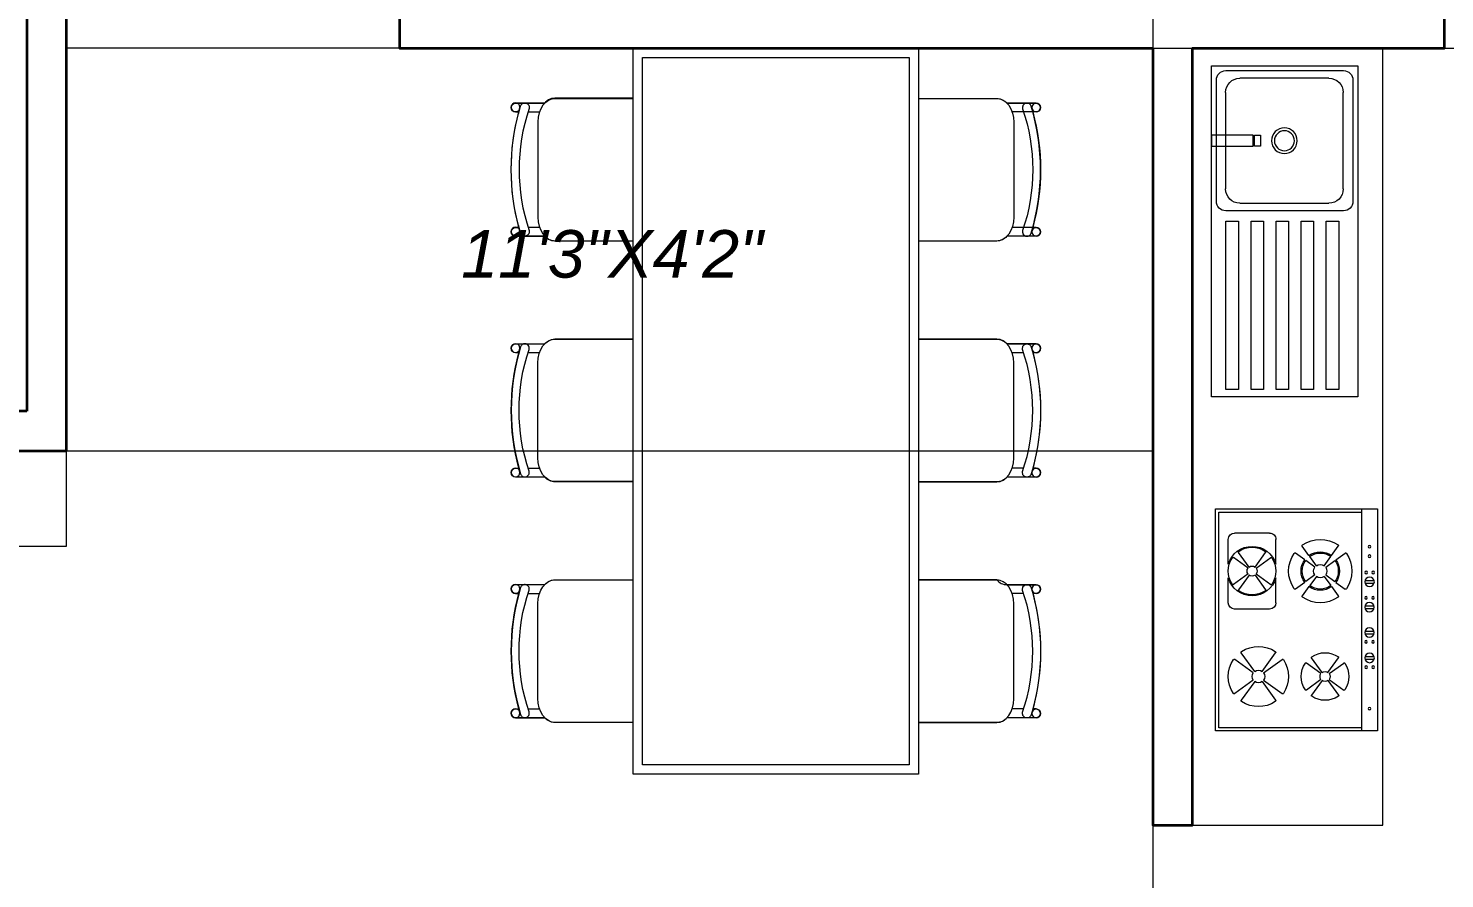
# Model space of a CAD drawing. Header units: millimetres. Extents: x 0 to 125073, y 0 to 71249.
# Drawn here: x 65059 to 69524, y 46980 to 49661 of the extents above; entities that cross this region are included whole.
import ezdxf
from ezdxf.lldxf.tags import DXFTag

# ---------------------------------------------------------------- set-up
doc = ezdxf.new("R2010")
doc.units = ezdxf.units.MM
doc.linetypes.add('DASH', pattern=[1, 0.5, -0.5])
for name, color, linetype, lineweight in [('DA_CARPET AREA RERA', 30, 'Continuous', 9), ('DA_DOOR', 35, 'Continuous', 0), ('DA_DOTTED LINES', 8, 'DASH', 5), ('DA_TEXT IN SQ.FT', 193, 'Continuous', 9), ('DA_WALL', 7, 'Continuous', 35)]:
    doc.layers.add(name, color=color, linetype=linetype, lineweight=lineweight)
doc.layers.add('DA_FURNITURE', color=7, linetype='Continuous', lineweight=5, true_color=0x666666)
doc.styles.get("Standard").update_dxf_attribs({"font": 'arial.ttf'})
tags = doc.linetypes.add('( Hidden )', pattern=[0.375, 0.25, -0.125]).pattern_tags.tags
tags[6:7] = [DXFTag(74, 4), DXFTag(75, 0), DXFTag(340, '0'), DXFTag(46, 1.0), DXFTag(50, 0.0), DXFTag(44, 0.0), DXFTag(45, 0.0)]
tags[4:5] = [DXFTag(74, 4), DXFTag(75, 0), DXFTag(340, '0'), DXFTag(46, 1.0), DXFTag(50, 0.0), DXFTag(44, 0.0), DXFTag(45, 0.0)]

# ---------------------------------------------------------------- blocks, each defined once
blk = doc.blocks.new('t5r7ui68')
at = {"layer": 'DA_FURNITURE'}
for p, q in [((3503.2333, 922.1039), (3502.1892, 922.1039)), ((3502.1892, 922.1039), (3502.1892, 921.6432)), ((3502.6164, 922.0889), (3502.2341, 922.0889)), ((3503.2333, 921.6432), (3503.2333, 922.1039)), ((3502.2042, 922.059), (3502.2042, 921.6882)), ((3502.2732, 922.0598), (3502.5773, 922.0598)), ((3502.6463, 921.6882), (3502.6463, 922.059)), ((3502.2282, 921.734), (3502.2282, 922.0149)), ((3502.6223, 922.0149), (3502.6223, 921.734)), ((3502.5773, 921.689), (3502.2732, 921.689)), ((3502.1892, 921.6432), (3503.2333, 921.6432)), ((3502.2341, 921.6582), (3502.6164, 921.6582))]:
    blk.add_line(p, q, dxfattribs=at)
at = {"layer": 'DA_FURNITURE', "ltscale": 2}
for points in [[(3502.4076, 921.9732), (3502.4076, 922.1039), (3502.4429, 922.1039), (3502.4429, 921.9732)], [(3502.4429, 921.9503), (3502.4429, 921.9689), (3502.4076, 921.9689), (3502.4076, 921.9503)]]:
    blk.add_lwpolyline(points, close=True, dxfattribs=at)
at = {"layer": 'DA_FURNITURE'}
for points in [[(3503.2099, 922.0191), (3503.2099, 922.0586), (3502.6789, 922.0586), (3502.6789, 922.0191)], [(3503.2099, 921.9401), (3503.2099, 921.9796), (3502.6789, 921.9796), (3502.6789, 921.9401)], [(3503.2099, 921.8611), (3503.2099, 921.9006), (3502.6789, 921.9006), (3502.6789, 921.8611)], [(3503.2099, 921.7822), (3503.2099, 921.8216), (3502.6789, 921.8216), (3502.6789, 921.7822)], [(3503.2099, 921.7032), (3503.2099, 921.7427), (3502.6789, 921.7427), (3502.6789, 921.7032)]]:
    blk.add_lwpolyline(points, close=True, dxfattribs=at)
for radius in [0.0405, 0.0315]:
    blk.add_circle((3502.4253, 921.8744), radius, dxfattribs=at)
for centre, radius, start, end in [((3502.2341, 922.059), 0.03, 90, 180), ((3502.6164, 922.059), 0.03, 0, 90), ((3502.2732, 922.0149), 0.045, 90, 180), ((3502.5773, 922.0149), 0.045, 0, 90), ((3502.2732, 921.734), 0.045, 180, 270), ((3502.5773, 921.734), 0.045, 270, 0), ((3502.2341, 921.6882), 0.03, 180, 270), ((3502.6164, 921.6882), 0.03, 270, 0)]:
    blk.add_arc(centre, radius, start, end, dxfattribs=at)
blk = doc.blocks.new('A$C0DCE325F')
at = {"layer": 'DA_FURNITURE'}
for p, q in [((0.0762, 0.34), (0.0762, 0.45)), ((0.1747, 0.47), (0.0962, 0.47)), ((0.1869, 0.4078), (0.1536, 0.4538)), ((0.2054, 0.4078), (0.2388, 0.4538)), ((0.2962, 0.47), (0.2176, 0.47)), ((0.3162, 0.34), (0.3162, 0.45)), ((0.517, 0.3912), (0.4747, 0.4494)), ((0.5405, 0.3912), (0.5827, 0.4494)), ((0.1834, 0.4043), (0.1374, 0.4376)), ((0.2089, 0.4043), (0.2549, 0.4376)), ((0.5125, 0.3867), (0.4543, 0.429)), ((0.5449, 0.3867), (0.6032, 0.429)), ((0.1834, 0.3857), (0.1374, 0.3524)), ((0.1869, 0.3822), (0.1536, 0.3362)), ((0.2054, 0.3822), (0.2388, 0.3362)), ((0.2089, 0.3857), (0.2549, 0.3524)), ((0.5125, 0.3633), (0.4543, 0.321)), ((0.517, 0.3588), (0.4747, 0.3006)), ((0.5405, 0.3588), (0.5827, 0.3006)), ((0.5449, 0.3633), (0.6032, 0.321)), ((0.1747, 0.32), (0.0962, 0.32)), ((0.2962, 0.32), (0.2176, 0.32)), ((0.147, 0.2157), (0.118, 0.2366)), ((0.1605, 0.2292), (0.1395, 0.2581)), ((0.1838, 0.197), (0.1629, 0.2259)), ((0.2085, 0.197), (0.2295, 0.2259)), ((0.2318, 0.2292), (0.2528, 0.2581)), ((0.2453, 0.2157), (0.2743, 0.2366)), ((0.5194, 0.1778), (0.4861, 0.2238)), ((0.538, 0.1778), (0.5713, 0.2238)), ((0.1792, 0.1923), (0.1502, 0.2133)), ((0.2132, 0.1923), (0.2421, 0.2133)), ((0.5159, 0.1743), (0.4699, 0.2076)), ((0.5415, 0.1743), (0.5875, 0.2076)), ((0.147, 0.1443), (0.118, 0.1234)), ((0.1792, 0.1677), (0.1502, 0.1467)), ((0.1838, 0.163), (0.1629, 0.1341)), ((0.2085, 0.163), (0.2295, 0.1341)), ((0.2132, 0.1677), (0.2421, 0.1467)), ((0.2453, 0.1443), (0.2743, 0.1234)), ((0.5159, 0.1557), (0.4699, 0.1224)), ((0.5194, 0.1522), (0.4861, 0.1062)), ((0.538, 0.1522), (0.5713, 0.1062)), ((0.5415, 0.1557), (0.5875, 0.1224)), ((0.1605, 0.1308), (0.1395, 0.1019)), ((0.2318, 0.1308), (0.2528, 0.1019)), ((0, 0.05), (0.7, 0.05)), ((0, 0), (0.7, 0)), ((0.226, 0.039), (0.226, 0.0101)), ((0.234, 0.039), (0.234, 0.0101)), ((0.306, 0.0395), (0.306, 0.0105)), ((0.314, 0.0395), (0.314, 0.0105)), ((0.386, 0.0395), (0.386, 0.0105)), ((0.394, 0.0395), (0.394, 0.0105)), ((0.466, 0.039), (0.466, 0.0101)), ((0.474, 0.039), (0.474, 0.0101))]:
    blk.add_line(p, q, dxfattribs=at)
blk.add_lwpolyline([(0, 0), (0.7, 0), (0.7, 0.51), (0, 0.51)], close=True, dxfattribs=at)
blk.add_lwpolyline([(0.69, 0.05), (0.69, 0.5), (0.01, 0.5), (0.01, 0.05)], dxfattribs=at)
for centre, radius in [((0.1194, 0.025), 0.004), ((0.1494, 0.025), 0.004), ((0.2005, 0.0352), 0.004), ((0.2005, 0.0133), 0.004), ((0.23, 0.0246), 0.015), ((0.2805, 0.0357), 0.004), ((0.2805, 0.0137), 0.004), ((0.31, 0.025), 0.015), ((0.39, 0.025), 0.015), ((0.4195, 0.0357), 0.004), ((0.4195, 0.0137), 0.004), ((0.47, 0.0246), 0.015), ((0.4995, 0.0352), 0.004), ((0.4995, 0.0133), 0.004), ((0.63, 0.025), 0.004)]:
    blk.add_circle(centre, radius, dxfattribs=at)
for centre, radius, start, end in [((0.0962, 0.45), 0.02, 90, 180), ((0.1962, 0.395), 0.078, 105.9424, 254.0576), ((0.1555, 0.4552), 0.00237, 124.0752, 215.9439), ((0.1962, 0.395), 0.075, 55.9248, 124.0752), ((0.1962, 0.395), 0.078, 285.9424, 74.0576), ((0.2369, 0.4552), 0.00237, 324.0561, 55.9248), ((0.2962, 0.45), 0.02, 0, 90), ((0.4772, 0.4512), 0.003, 124.0752, 215.9439), ((0.5287, 0.375), 0.095, 55.9248, 124.0752), ((0.5803, 0.4512), 0.003, 324.0561, 55.9248), ((0.1962, 0.395), 0.075, 145.9248, 214.0752), ((0.136, 0.4357), 0.00237, 54.0561, 145.9248), ((0.1962, 0.395), 0.0158, 144.0561, 215.9439), ((0.1962, 0.395), 0.0158, 54.0561, 125.9439), ((0.1962, 0.395), 0.0158, 324.0561, 35.9439), ((0.2563, 0.4357), 0.00237, 34.0752, 125.9439), ((0.1962, 0.395), 0.075, 325.9248, 34.0752), ((0.5287, 0.375), 0.095, 145.9248, 214.0752), ((0.4525, 0.4265), 0.003, 54.0561, 145.9248), ((0.6049, 0.4265), 0.003, 34.0752, 125.9439), ((0.5287, 0.375), 0.095, 325.9248, 34.0752), ((0.1962, 0.395), 0.0158, 234.0561, 305.9439), ((0.5287, 0.375), 0.02, 144.0561, 215.9439), ((0.5287, 0.375), 0.02, 54.0561, 125.9439), ((0.5287, 0.375), 0.02, 234.0561, 305.9439), ((0.5287, 0.375), 0.02, 324.0561, 35.9439), ((0.0962, 0.34), 0.02, 180, 270), ((0.136, 0.3543), 0.00237, 214.0752, 305.9439), ((0.1555, 0.3348), 0.00237, 144.0561, 235.9248), ((0.1962, 0.395), 0.075, 235.9248, 304.0752), ((0.2369, 0.3348), 0.00237, 304.0752, 35.9439), ((0.2563, 0.3543), 0.00237, 234.0561, 325.9248), ((0.2962, 0.34), 0.02, 270, 0), ((0.4525, 0.3235), 0.003, 214.0752, 305.9439), ((0.6049, 0.3235), 0.003, 234.0561, 325.9248), ((0.1962, 0.18), 0.0997, 55.9248, 124.0752), ((0.4772, 0.2988), 0.003, 144.0561, 235.9248), ((0.5287, 0.375), 0.095, 235.9248, 304.0752), ((0.5803, 0.2988), 0.003, 304.0752, 35.9439), ((0.1962, 0.18), 0.0997, 145.9248, 214.0752), ((0.1162, 0.2341), 0.00315, 54.0561, 145.9248), ((0.1421, 0.26), 0.00315, 124.0752, 215.9439), ((0.1962, 0.18), 0.0607, 54.0561, 125.9439), ((0.1962, 0.18), 0.0567, 54.0561, 125.9439), ((0.2503, 0.26), 0.00315, 324.0561, 55.9248), ((0.2761, 0.2341), 0.00315, 34.0752, 125.9439), ((0.1962, 0.18), 0.0997, 325.9248, 34.0752), ((0.488, 0.2252), 0.00237, 124.0752, 215.9439), ((0.5287, 0.165), 0.075, 55.9248, 124.0752), ((0.5694, 0.2252), 0.00237, 324.0561, 55.9248), ((0.1962, 0.18), 0.0607, 144.0561, 215.9439), ((0.1962, 0.18), 0.0567, 144.0561, 215.9439), ((0.1962, 0.18), 0.021, 144.0561, 215.9439), ((0.1962, 0.18), 0.021, 54.0561, 125.9439), ((0.1962, 0.18), 0.021, 324.0561, 35.9439), ((0.1962, 0.18), 0.0567, 324.0561, 35.9439), ((0.1962, 0.18), 0.0607, 324.0561, 35.9439), ((0.5287, 0.165), 0.075, 145.9248, 214.0752), ((0.4686, 0.2057), 0.00237, 54.0561, 145.9248), ((0.5287, 0.165), 0.0158, 54.0561, 125.9439), ((0.5889, 0.2057), 0.00237, 34.0752, 125.9439), ((0.5287, 0.165), 0.075, 325.9248, 34.0752), ((0.1962, 0.18), 0.0567, 234.0561, 305.9439), ((0.1962, 0.18), 0.021, 234.0561, 305.9439), ((0.5287, 0.165), 0.0158, 144.0561, 215.9439), ((0.5287, 0.165), 0.0158, 234.0561, 305.9439), ((0.5287, 0.165), 0.0158, 324.0561, 35.9439), ((0.1162, 0.1259), 0.00315, 214.0752, 305.9439), ((0.1421, 0.1), 0.00315, 144.0561, 235.9248), ((0.1962, 0.18), 0.0997, 235.9248, 304.0752), ((0.1962, 0.18), 0.0607, 234.0561, 305.9439), ((0.2503, 0.1), 0.00315, 304.0752, 35.9439), ((0.2761, 0.1259), 0.00315, 234.0561, 325.9248), ((0.4686, 0.1243), 0.00237, 214.0752, 305.9439), ((0.488, 0.1048), 0.00237, 144.0561, 235.9248), ((0.5287, 0.165), 0.075, 235.9248, 304.0752), ((0.5694, 0.1048), 0.00237, 304.0752, 35.9439), ((0.5889, 0.1243), 0.00237, 234.0561, 325.9248)]:
    blk.add_arc(centre, radius, start, end, dxfattribs=at)
blk = doc.blocks.new('34y346b3y')
at = {"layer": 'DA_FURNITURE'}
for p, q in [((4715.8828, 1091.4928), (4715.8828, 1091.4005)), ((4715.9108, 1091.4928), (4715.9108, 1091.4822)), ((4716.2748, 1091.4928), (4716.2748, 1091.4822)), ((4716.3028, 1091.4928), (4716.3028, 1091.4005)), ((4716.6421, 1091.4928), (4716.6421, 1091.4005)), ((4716.6701, 1091.4928), (4716.6701, 1091.4822)), ((4717.0341, 1091.4928), (4717.0341, 1091.4822)), ((4717.0621, 1091.4928), (4717.0621, 1091.4005)), ((4717.4014, 1091.4928), (4717.4014, 1091.4005)), ((4717.4294, 1091.4928), (4717.4294, 1091.4534)), ((4717.7934, 1091.4928), (4717.7934, 1091.4534)), ((4717.8214, 1091.4928), (4717.8214, 1091.4005)), ((4715.8828, 1091.4637), (4715.8828, 1091.4621)), ((4715.9108, 1091.4535), (4715.9108, 1091.4169)), ((4716.2748, 1091.4535), (4716.2748, 1091.4169)), ((4716.3028, 1091.4637), (4716.3028, 1091.4621)), ((4716.6421, 1091.4637), (4716.6421, 1091.4621)), ((4716.6701, 1091.4535), (4716.6701, 1091.4169)), ((4717.0341, 1091.4535), (4717.0341, 1091.4169)), ((4717.0621, 1091.4637), (4717.0621, 1091.4621)), ((4717.4014, 1091.4637), (4717.4014, 1091.4621)), ((4717.4294, 1091.4535), (4717.4294, 1091.4169)), ((4717.7934, 1091.4535), (4717.7934, 1091.4169)), ((4717.8214, 1091.4637), (4717.8214, 1091.4621)), ((4715.8834, 1089.8516), (4715.8833, 1089.9441)), ((4715.9114, 1089.891), (4715.9114, 1089.9276)), ((4716.2754, 1089.891), (4716.2754, 1089.9276)), ((4716.3034, 1089.8516), (4716.3034, 1089.944)), ((4716.6427, 1089.8516), (4716.6427, 1089.944)), ((4716.6707, 1089.891), (4716.6707, 1089.9276)), ((4717.0347, 1089.891), (4717.0347, 1089.9276)), ((4717.0627, 1089.8516), (4717.0627, 1089.944)), ((4717.402, 1089.8516), (4717.402, 1089.944)), ((4717.43, 1089.891), (4717.43, 1089.9276)), ((4717.794, 1089.891), (4717.794, 1089.9276)), ((4717.822, 1089.8516), (4717.822, 1089.944)), ((4715.8834, 1089.8808), (4715.8834, 1089.8824)), ((4716.3034, 1089.8808), (4716.3034, 1089.8824)), ((4716.6427, 1089.8808), (4716.6427, 1089.8824)), ((4717.0627, 1089.8808), (4717.0627, 1089.8824)), ((4717.402, 1089.8808), (4717.402, 1089.8824)), ((4717.822, 1089.8808), (4717.822, 1089.8824)), ((4715.9114, 1089.8516), (4715.9114, 1089.8624)), ((4716.2754, 1089.8516), (4716.2754, 1089.8624)), ((4716.6707, 1089.8516), (4716.6707, 1089.8624)), ((4717.0347, 1089.8516), (4717.0347, 1089.8624)), ((4717.43, 1089.8516), (4717.43, 1089.8623)), ((4717.794, 1089.8516), (4717.794, 1089.8624))]:
    blk.add_line(p, q, dxfattribs=at)
at = {"layer": 'DA_FURNITURE', "ltscale": 0.5}
blk.add_lwpolyline([(4717.3864, 1091.1222), (4717.0771, 1091.1222), (4717.0771, 1091.3686, 0.197293), (4717.0621, 1091.4005), (4717.0621, 1091.4928, 1), (4717.0341, 1091.4928), (4717.0341, 1091.4822, 0.13367), (4716.6701, 1091.4822), (4716.6701, 1091.4928, 1), (4716.6421, 1091.4928), (4716.6421, 1091.4005, 0.223529), (4716.6271, 1091.3686), (4716.6271, 1091.1222), (4716.3178, 1091.1222), (4716.3178, 1091.3686, -0.22356), (4716.3028, 1091.4005), (4716.3028, 1091.4928, 1), (4716.2748, 1091.4928), (4716.2748, 1091.4822, 0.13367), (4715.9108, 1091.4822), (4715.9108, 1091.4928, 1), (4715.8828, 1091.4928), (4715.8828, 1091.4005, 0.223529), (4715.8678, 1091.3686), (4715.8678, 1091.1222), (4715.7048, 1091.1222), (4715.7048, 1090.2222), (4715.8684, 1090.2222), (4715.8684, 1089.9759, 0.223529), (4715.8834, 1089.944), (4715.8834, 1089.8516, 1), (4715.9114, 1089.8516), (4715.9114, 1089.8623, 0.13367), (4716.2754, 1089.8623), (4716.2754, 1089.8516, 1), (4716.3034, 1089.8516), (4716.3034, 1089.944, 0.197293), (4716.3184, 1089.9759), (4716.3184, 1090.2222), (4716.6271, 1090.2222), (4716.6271, 1089.9759, 0.223529), (4716.6421, 1089.944), (4716.6421, 1089.8516, 1), (4716.6701, 1089.8516), (4716.6701, 1089.8623, 0.13367), (4717.0341, 1089.8623), (4717.0341, 1089.8516, 1), (4717.0621, 1089.8516), (4717.0621, 1089.944, 0.197293), (4717.0771, 1089.9759), (4717.0771, 1090.2222), (4717.3864, 1090.2222), (4717.3864, 1089.9759, 0.223529), (4717.4014, 1089.944), (4717.4014, 1089.8517, 1), (4717.4294, 1089.8517), (4717.4294, 1089.8623, 0.13367), (4717.7934, 1089.8623), (4717.7934, 1089.8517, 1), (4717.8214, 1089.8517), (4717.8214, 1089.944, 0.197293), (4717.8364, 1089.9759), (4717.8364, 1090.2222), (4717.9947, 1090.2222), (4717.9947, 1091.1222), (4717.8364, 1091.1222), (4717.8364, 1091.3686, 0.197293), (4717.8214, 1091.4005), (4717.8214, 1091.4928, 1), (4717.7934, 1091.4928), (4717.7934, 1091.4822, 0.13367), (4717.4294, 1091.4822), (4717.4294, 1091.4928, 1), (4717.4014, 1091.4928), (4717.4014, 1091.4005, 0.223529), (4717.3864, 1091.3686)], format="xyb", close=True, dxfattribs=at)
at = {"layer": 'DA_FURNITURE'}
for points in [[(4715.8928, 1091.4771), (4715.8903, 1091.476), (4715.888, 1091.4745), (4715.886, 1091.4726), (4715.8845, 1091.4703), (4715.8834, 1091.4678), (4715.8829, 1091.4651), (4715.8829, 1091.4623), (4715.8834, 1091.4596), (4715.8845, 1091.4571), (4715.886, 1091.4548), (4715.8879, 1091.4529), (4715.8902, 1091.4513), (4715.8927, 1091.4503), (4715.8954, 1091.4497), (4715.8981, 1091.4497), (4715.9008, 1091.4502), (4715.9242, 1091.4576), (4715.9478, 1091.464), (4715.9716, 1091.4694), (4715.9957, 1091.4739), (4716.0199, 1091.4774), (4716.0442, 1091.4798), (4716.0685, 1091.4813), (4716.0928, 1091.4818), (4716.1171, 1091.4813), (4716.1415, 1091.4798), (4716.1658, 1091.4774), (4716.19, 1091.4739), (4716.214, 1091.4694), (4716.2378, 1091.464), (4716.2614, 1091.4576), (4716.2848, 1091.4502), (4716.2875, 1091.4497), (4716.2903, 1091.4497), (4716.2929, 1091.4503), (4716.2955, 1091.4513), (4716.2978, 1091.4529), (4716.2997, 1091.4548), (4716.3012, 1091.4571), (4716.3022, 1091.4596), (4716.3028, 1091.4623), (4716.3028, 1091.4651), (4716.3022, 1091.4678), (4716.3011, 1091.4703), (4716.2996, 1091.4726), (4716.2977, 1091.4745), (4716.2954, 1091.476), (4716.2928, 1091.4771), (4716.2683, 1091.484), (4716.2436, 1091.4899), (4716.2188, 1091.495), (4716.1938, 1091.4992), (4716.1686, 1091.5024), (4716.1433, 1091.5047), (4716.118, 1091.5061), (4716.0928, 1091.5066), (4716.0676, 1091.5061), (4716.0423, 1091.5047), (4716.017, 1091.5024), (4715.9919, 1091.4992), (4715.9669, 1091.495), (4715.942, 1091.4899), (4715.9174, 1091.484), (4715.8928, 1091.4771)], [(4716.6521, 1091.4771), (4716.6496, 1091.476), (4716.6473, 1091.4745), (4716.6453, 1091.4726), (4716.6438, 1091.4703), (4716.6427, 1091.4678), (4716.6422, 1091.4651), (4716.6422, 1091.4623), (4716.6427, 1091.4596), (4716.6438, 1091.4571), (4716.6453, 1091.4548), (4716.6472, 1091.4529), (4716.6495, 1091.4513), (4716.652, 1091.4503), (4716.6547, 1091.4497), (4716.6574, 1091.4497), (4716.6601, 1091.4502), (4716.6835, 1091.4576), (4716.7071, 1091.464), (4716.7309, 1091.4694), (4716.755, 1091.4739), (4716.7792, 1091.4774), (4716.8035, 1091.4798), (4716.8278, 1091.4813), (4716.8521, 1091.4818), (4716.8764, 1091.4813), (4716.9008, 1091.4798), (4716.9251, 1091.4774), (4716.9493, 1091.4739), (4716.9733, 1091.4694), (4716.9971, 1091.464), (4717.0207, 1091.4576), (4717.0441, 1091.4502), (4717.0468, 1091.4497), (4717.0496, 1091.4497), (4717.0522, 1091.4503), (4717.0548, 1091.4513), (4717.0571, 1091.4529), (4717.059, 1091.4548), (4717.0605, 1091.4571), (4717.0615, 1091.4596), (4717.0621, 1091.4623), (4717.0621, 1091.4651), (4717.0615, 1091.4678), (4717.0604, 1091.4703), (4717.0589, 1091.4726), (4717.057, 1091.4745), (4717.0547, 1091.476), (4717.0521, 1091.4771), (4717.0276, 1091.484), (4717.0029, 1091.4899), (4716.9781, 1091.495), (4716.9531, 1091.4992), (4716.9279, 1091.5024), (4716.9026, 1091.5047), (4716.8773, 1091.5061), (4716.8521, 1091.5066), (4716.8269, 1091.5061), (4716.8016, 1091.5047), (4716.7763, 1091.5024), (4716.7512, 1091.4992), (4716.7262, 1091.495), (4716.7013, 1091.4899), (4716.6767, 1091.484), (4716.6521, 1091.4771)], [(4717.8114, 1091.4771), (4717.814, 1091.476), (4717.8163, 1091.4745), (4717.8182, 1091.4726), (4717.8197, 1091.4703), (4717.8208, 1091.4678), (4717.8214, 1091.4651), (4717.8214, 1091.4623), (4717.8208, 1091.4596), (4717.8198, 1091.4571), (4717.8183, 1091.4548), (4717.8164, 1091.4529), (4717.8141, 1091.4513), (4717.8116, 1091.4503), (4717.8089, 1091.4497), (4717.8061, 1091.4497), (4717.8034, 1091.4502), (4717.78, 1091.4576), (4717.7564, 1091.464), (4717.7326, 1091.4694), (4717.7086, 1091.4739), (4717.6844, 1091.4774), (4717.6601, 1091.4798), (4717.6357, 1091.4813), (4717.6114, 1091.4818), (4717.5872, 1091.4813), (4717.5628, 1091.4798), (4717.5385, 1091.4774), (4717.5143, 1091.4739), (4717.4902, 1091.4694), (4717.4664, 1091.464), (4717.4428, 1091.4576), (4717.4194, 1091.4502), (4717.4167, 1091.4497), (4717.414, 1091.4497), (4717.4113, 1091.4503), (4717.4088, 1091.4513), (4717.4065, 1091.4529), (4717.4046, 1091.4548), (4717.4031, 1091.4571), (4717.402, 1091.4596), (4717.4015, 1091.4623), (4717.4015, 1091.4651), (4717.402, 1091.4678), (4717.4031, 1091.4703), (4717.4046, 1091.4726), (4717.4066, 1091.4745), (4717.4089, 1091.476), (4717.4114, 1091.4771), (4717.436, 1091.484), (4717.4606, 1091.4899), (4717.4855, 1091.495), (4717.5105, 1091.4992), (4717.5357, 1091.5024), (4717.5609, 1091.5047), (4717.5862, 1091.5061), (4717.6114, 1091.5066), (4717.6366, 1091.5061), (4717.6619, 1091.5047), (4717.6872, 1091.5024), (4717.7124, 1091.4992), (4717.7374, 1091.495), (4717.7623, 1091.4899), (4717.7869, 1091.484), (4717.8114, 1091.4771)], [(4715.7048, 1091.1222), (4715.7048, 1090.2222), (4717.9947, 1090.2222), (4717.9947, 1091.1222)], [(4715.7348, 1091.0922), (4715.7348, 1090.2522), (4717.9647, 1090.2522), (4717.9647, 1091.0922)], [(4715.8934, 1089.8674), (4715.8908, 1089.8685), (4715.8885, 1089.87), (4715.8866, 1089.8719), (4715.8851, 1089.8742), (4715.884, 1089.8767), (4715.8834, 1089.8794), (4715.8834, 1089.8822), (4715.884, 1089.8849), (4715.885, 1089.8874), (4715.8865, 1089.8897), (4715.8884, 1089.8916), (4715.8907, 1089.8932), (4715.8933, 1089.8942), (4715.8959, 1089.8948), (4715.8987, 1089.8948), (4715.9014, 1089.8943), (4715.9248, 1089.8869), (4715.9484, 1089.8805), (4715.9722, 1089.875), (4715.9962, 1089.8706), (4716.0204, 1089.8671), (4716.0447, 1089.8646), (4716.0691, 1089.8632), (4716.0934, 1089.8627), (4716.1177, 1089.8632), (4716.142, 1089.8646), (4716.1663, 1089.8671), (4716.1905, 1089.8706), (4716.2146, 1089.875), (4716.2384, 1089.8805), (4716.262, 1089.8869), (4716.2854, 1089.8943), (4716.2881, 1089.8948), (4716.2908, 1089.8948), (4716.2935, 1089.8942), (4716.296, 1089.8932), (4716.2983, 1089.8916), (4716.3002, 1089.8897), (4716.3017, 1089.8874), (4716.3028, 1089.8849), (4716.3033, 1089.8822), (4716.3033, 1089.8794), (4716.3028, 1089.8767), (4716.3017, 1089.8742), (4716.3002, 1089.8719), (4716.2982, 1089.87), (4716.2959, 1089.8685), (4716.2934, 1089.8674), (4716.2688, 1089.8605), (4716.2442, 1089.8545), (4716.2193, 1089.8495), (4716.1943, 1089.8453), (4716.1692, 1089.8421), (4716.1439, 1089.8398), (4716.1186, 1089.8384), (4716.0934, 1089.8379), (4716.0682, 1089.8384), (4716.0429, 1089.8398), (4716.0176, 1089.8421), (4715.9924, 1089.8453), (4715.9674, 1089.8495), (4715.9426, 1089.8545), (4715.9179, 1089.8605), (4715.8934, 1089.8674)], [(4716.6527, 1089.8674), (4716.6501, 1089.8685), (4716.6478, 1089.87), (4716.6459, 1089.8719), (4716.6444, 1089.8742), (4716.6433, 1089.8767), (4716.6428, 1089.8794), (4716.6427, 1089.8822), (4716.6433, 1089.8849), (4716.6443, 1089.8874), (4716.6458, 1089.8897), (4716.6478, 1089.8916), (4716.65, 1089.8932), (4716.6526, 1089.8942), (4716.6552, 1089.8948), (4716.658, 1089.8948), (4716.6607, 1089.8943), (4716.6841, 1089.8869), (4716.7077, 1089.8805), (4716.7315, 1089.875), (4716.7555, 1089.8706), (4716.7797, 1089.8671), (4716.804, 1089.8646), (4716.8284, 1089.8632), (4716.8527, 1089.8627), (4716.877, 1089.8632), (4716.9013, 1089.8646), (4716.9257, 1089.8671), (4716.9498, 1089.8706), (4716.9739, 1089.875), (4716.9977, 1089.8805), (4717.0213, 1089.8869), (4717.0447, 1089.8943), (4717.0474, 1089.8948), (4717.0501, 1089.8948), (4717.0528, 1089.8942), (4717.0553, 1089.8932), (4717.0576, 1089.8916), (4717.0595, 1089.8897), (4717.061, 1089.8874), (4717.0621, 1089.8849), (4717.0626, 1089.8822), (4717.0626, 1089.8794), (4717.0621, 1089.8767), (4717.061, 1089.8742), (4717.0595, 1089.8719), (4717.0575, 1089.87), (4717.0552, 1089.8685), (4717.0527, 1089.8674), (4717.0282, 1089.8605), (4717.0035, 1089.8545), (4716.9786, 1089.8495), (4716.9536, 1089.8453), (4716.9285, 1089.8421), (4716.9032, 1089.8398), (4716.8779, 1089.8384), (4716.8527, 1089.8379), (4716.8275, 1089.8384), (4716.8022, 1089.8398), (4716.7769, 1089.8421), (4716.7517, 1089.8453), (4716.7267, 1089.8495), (4716.7019, 1089.8545), (4716.6772, 1089.8605), (4716.6527, 1089.8674)], [(4717.812, 1089.8674), (4717.8145, 1089.8685), (4717.8168, 1089.87), (4717.8188, 1089.8719), (4717.8203, 1089.8742), (4717.8214, 1089.8767), (4717.8219, 1089.8794), (4717.8219, 1089.8822), (4717.8214, 1089.8849), (4717.8204, 1089.8874), (4717.8188, 1089.8897), (4717.8169, 1089.8916), (4717.8146, 1089.8932), (4717.8121, 1089.8942), (4717.8094, 1089.8948), (4717.8067, 1089.8948), (4717.804, 1089.8943), (4717.7806, 1089.8869), (4717.757, 1089.8805), (4717.7332, 1089.875), (4717.7091, 1089.8706), (4717.685, 1089.8671), (4717.6606, 1089.8646), (4717.6363, 1089.8632), (4717.612, 1089.8627), (4717.5877, 1089.8632), (4717.5633, 1089.8646), (4717.539, 1089.8671), (4717.5148, 1089.8706), (4717.4908, 1089.875), (4717.467, 1089.8805), (4717.4434, 1089.8869), (4717.42, 1089.8943), (4717.4173, 1089.8948), (4717.4145, 1089.8948), (4717.4119, 1089.8942), (4717.4093, 1089.8932), (4717.4071, 1089.8916), (4717.4051, 1089.8897), (4717.4036, 1089.8874), (4717.4026, 1089.8849), (4717.402, 1089.8822), (4717.4021, 1089.8794), (4717.4026, 1089.8767), (4717.4037, 1089.8742), (4717.4052, 1089.8719), (4717.4071, 1089.87), (4717.4094, 1089.8685), (4717.412, 1089.8674), (4717.4365, 1089.8605), (4717.4612, 1089.8545), (4717.486, 1089.8495), (4717.511, 1089.8453), (4717.5362, 1089.8421), (4717.5615, 1089.8398), (4717.5868, 1089.8384), (4717.612, 1089.8379), (4717.6372, 1089.8384), (4717.6625, 1089.8398), (4717.6878, 1089.8421), (4717.7129, 1089.8453), (4717.7379, 1089.8495), (4717.7628, 1089.8545), (4717.7875, 1089.8605), (4717.812, 1089.8674)]]:
    blk.add_lwpolyline(points, close=True, dxfattribs=at)
for points in [[(4715.8678, 1091.1222), (4715.8678, 1091.3686), (4715.8678, 1091.3686), (4715.8693, 1091.3791), (4715.8735, 1091.3891), (4715.8805, 1091.3984), (4715.8898, 1091.4065), (4715.9012, 1091.4132), (4715.9141, 1091.4182), (4715.9282, 1091.4212), (4715.9428, 1091.4222), (4716.2428, 1091.4222), (4716.2428, 1091.4222), (4716.2574, 1091.4212), (4716.2715, 1091.4182), (4716.2845, 1091.4132), (4716.2959, 1091.4065), (4716.3052, 1091.3984), (4716.3121, 1091.3891), (4716.3164, 1091.3791), (4716.3178, 1091.3686), (4716.3178, 1091.1222)], [(4716.6271, 1091.1222), (4716.6271, 1091.3686), (4716.6271, 1091.3686), (4716.6286, 1091.3791), (4716.6328, 1091.3891), (4716.6398, 1091.3984), (4716.6491, 1091.4065), (4716.6605, 1091.4132), (4716.6734, 1091.4182), (4716.6875, 1091.4212), (4716.7021, 1091.4222), (4717.0021, 1091.4222), (4717.0021, 1091.4222), (4717.0167, 1091.4212), (4717.0308, 1091.4182), (4717.0438, 1091.4132), (4717.0552, 1091.4065), (4717.0645, 1091.3984), (4717.0714, 1091.3891), (4717.0757, 1091.3791), (4717.0771, 1091.3686), (4717.0771, 1091.1222)], [(4717.8364, 1091.1222), (4717.8364, 1091.3686), (4717.8364, 1091.3686), (4717.835, 1091.3791), (4717.8307, 1091.3891), (4717.8238, 1091.3984), (4717.8145, 1091.4065), (4717.8031, 1091.4132), (4717.7901, 1091.4182), (4717.776, 1091.4212), (4717.7614, 1091.4222), (4717.4614, 1091.4222), (4717.4614, 1091.4222), (4717.4468, 1091.4212), (4717.4327, 1091.4182), (4717.4198, 1091.4132), (4717.4084, 1091.4065), (4717.3991, 1091.3984), (4717.3921, 1091.3891), (4717.3879, 1091.3791), (4717.3864, 1091.3686), (4717.3864, 1091.1222)], [(4715.8684, 1090.2222), (4715.8684, 1089.9759), (4715.8684, 1089.9759), (4715.8698, 1089.9654), (4715.8741, 1089.9554), (4715.881, 1089.9461), (4715.8903, 1089.938), (4715.9017, 1089.9313), (4715.9147, 1089.9263), (4715.9288, 1089.9233), (4715.9434, 1089.9222), (4716.2434, 1089.9222), (4716.2434, 1089.9222), (4716.258, 1089.9233), (4716.2721, 1089.9263), (4716.285, 1089.9313), (4716.2964, 1089.938), (4716.3057, 1089.9461), (4716.3127, 1089.9554), (4716.3169, 1089.9654), (4716.3184, 1089.9759), (4716.3184, 1090.2222)], [(4716.6277, 1090.2222), (4716.6277, 1089.9759), (4716.6277, 1089.9759), (4716.6291, 1089.9654), (4716.6334, 1089.9554), (4716.6403, 1089.9461), (4716.6497, 1089.938), (4716.661, 1089.9313), (4716.674, 1089.9263), (4716.6881, 1089.9233), (4716.7027, 1089.9222), (4717.0027, 1089.9222), (4717.0027, 1089.9222), (4717.0173, 1089.9233), (4717.0314, 1089.9263), (4717.0443, 1089.9313), (4717.0557, 1089.938), (4717.065, 1089.9461), (4717.072, 1089.9554), (4717.0762, 1089.9654), (4717.0777, 1089.9759), (4717.0777, 1090.2222)], [(4717.837, 1090.2222), (4717.837, 1089.9759), (4717.837, 1089.9759), (4717.8355, 1089.9654), (4717.8313, 1089.9554), (4717.8243, 1089.9461), (4717.815, 1089.938), (4717.8036, 1089.9313), (4717.7907, 1089.9263), (4717.7766, 1089.9233), (4717.762, 1089.9222), (4717.462, 1089.9222), (4717.462, 1089.9222), (4717.4474, 1089.9233), (4717.4333, 1089.9263), (4717.4203, 1089.9313), (4717.409, 1089.938), (4717.3996, 1089.9461), (4717.3927, 1089.9554), (4717.3884, 1089.9654), (4717.387, 1089.9759), (4717.387, 1090.2222)]]:
    blk.add_lwpolyline(points, dxfattribs=at)
for centre in [(4715.8968, 1091.4928), (4716.2888, 1091.4928), (4716.6561, 1091.4928), (4717.0481, 1091.4928), (4717.4154, 1091.4928), (4717.8074, 1091.4928), (4715.8974, 1089.8516), (4716.2894, 1089.8516), (4716.6567, 1089.8516), (4717.0487, 1089.8516), (4717.416, 1089.8516), (4717.808, 1089.8516)]:
    blk.add_circle(centre, 0.014, dxfattribs=at)
blk = doc.blocks.new('SRAFGADFGDFG')
at = {"layer": 'DA_FURNITURE'}
blk.add_lwpolyline([(-31713.6, 87476.8), (-31713.6, 89926.5), (-32313.6, 89926.5), (-32313.6, 87476.8)], close=True, dxfattribs=at)
at = {"layer": 'DA_FURNITURE', "ltscale": 5}
blk.add_lwpolyline([(-38218.6, 88356.5), (-38218.6, 88356.5), (-35863.6, 88356.5), (-35863.6, 88656.5)], dxfattribs=at)
at = {"layer": 'DA_FURNITURE', "xscale": -1000, "yscale": 1000, "zscale": 1000, "rotation": 270}
blk.add_blockref('34y346b3y', (-1124299.2, -4628068.2, 0), dxfattribs=at)
at = {"layer": 'DA_FURNITURE', "lineweight": 9, "xscale": -1000.000000000011, "yscale": 1000.000000000011, "zscale": 1000, "rotation": 90}
blk.add_blockref('t5r7ui68', (889850.6, 3592059.8, -0.1), dxfattribs=at)
at = {"layer": 'DA_FURNITURE', "extrusion": (0, 0, -1), "xscale": 1000.000000000005, "yscale": 1000.000000000005, "zscale": -1000.000000000005, "rotation": 270}
blk.add_blockref('A$C0DCE325F', (31730.7, 88473.7, 0.1), dxfattribs=at)
blk = doc.blocks.new('A$C1c7226e4')
at = {"layer": 'DA_CARPET AREA RERA'}
blk.add_lwpolyline([(-11.475, 10.23), (-3.28, 10.23), (-3.28, 5.375), (-6.8, 5.375), (-6.8, 4.075), (-4.425, 4.075), (-4.425, 2.73), (-3.275, 2.73), (-3.275, 2.88), (-2.455, 2.88), (-2.455, 2.88), (-1.85, 2.88), (-1.85, -0.62)], dxfattribs=at)
at = {"layer": 'DA_DOOR'}
blk.add_line((-4.425, 0.28), (-4.425, -0.62), dxfattribs=at)
at = {"layer": 'DA_DOTTED LINES', "linetype": '( Hidden )', "ltscale": 300}
for p, q in [((-6.8, 2.73), (-7.85, 2.73)), ((-7.85, 1.46), (-4.425, 1.46))]:
    blk.add_line(p, q, dxfattribs=at)
at = {"layer": 'DA_WALL'}
blk.add_lwpolyline([(-7.975, 1.585), (-10.205, 1.585), (-10.205, 1.46), (-7.85, 1.46), (-7.85, 2.05), (-7.85, 4.33), (-7.975, 4.33), (-7.975, 1.585)], close=True, dxfattribs=at)
blk.add_lwpolyline([(-4.425, 4.075), (-4.425, 4.075), (-4.425, 2.855), (-6.8, 2.855), (-6.8, 2.73), (-4.425, 2.73), (-4.425, 0.28), (-4.3, 0.28), (-4.3, 2.73), (-3.505, 2.73), (-3.505, 2.88), (-4.275, 2.88), (-4.275, 4.225), (-4.425, 4.225)], dxfattribs=at)
blk = doc.blocks.new('A$Cfed68cb1')
at = {"layer": 'DA_TEXT IN SQ.FT', "insert": (-41.6601, -9.2387), "char_height": 0.15, "attachment_point": 1}
blk.add_mtext_dynamic_manual_height_columns('\\pxqc;{\\fArial|b0|i1|c0|p34;\\P11\'3"X4\'2"}', width=1.269917, gutter_width=12.5, heights=[0], dxfattribs=at)

msp = doc.modelspace()

# ---------------------------------------------------------------- block references
at = {"color": 1, "xscale": 1000, "yscale": 1000, "zscale": 1000}
msp.add_blockref('A$Cfed68cb1', (107924.2, 58514), dxfattribs=at)
at = {"color": 1}
msp.add_blockref('SRAFGADFGDFG', (101042.8, -40327.5), dxfattribs=at)
at = {"layer": 'DA_WALL', "xscale": 1000, "yscale": 1000, "zscale": 1000}
msp.add_blockref('A$C1c7226e4', (73029.2, 46869), dxfattribs=at)

doc.saveas('drawing.dxf')
